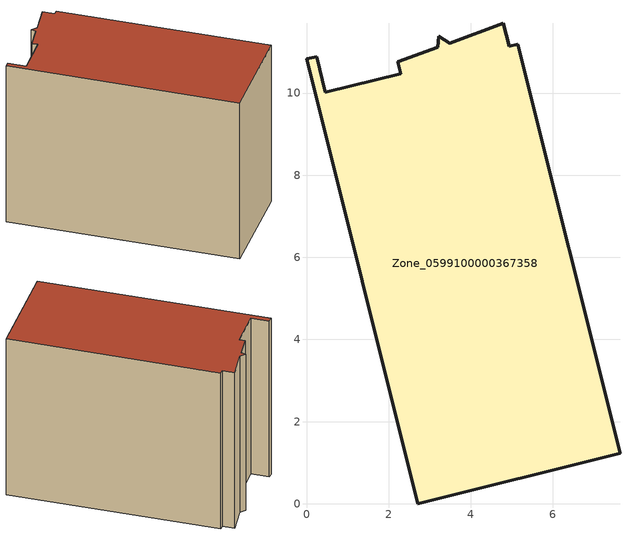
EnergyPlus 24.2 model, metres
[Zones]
Zone_0599100000367358
 floor ground (C_G): 3.48,11.22 4.79,11.7 4.93,11.14 5.15,11.19 7.63,1.23 2.7,0 0,10.83 0.24,10.89 0.46,10.02 2.3,10.48 2.23,10.76 3.19,11.11 3.22,11.38 z0
 wall outside (C_F): 2.7,0 7.63,1.23 5.15,11.19 4.93,11.14 4.79,11.7 3.48,11.22 3.22,11.38 3.19,11.11 2.23,10.76 2.3,10.48 0.46,10.02 0.24,10.89 0,10.83 2.7,0 z0:8.51
 roof outside (C_R): 4.79,11.7 3.48,11.22 3.22,11.38 3.19,11.11 2.23,10.76 2.3,10.48 0.46,10.02 0.24,10.89 0,10.83 2.7,0 7.63,1.23 5.15,11.19 4.93,11.14 z8.51
[BUILDING]
Pand.0599100000367358: North Axis=0; Terrain=City; Loads Convergence Tolerance Value=0.04; Temperature Convergence Tolerance Value=0.4; Solar Distribution=FullExterior; Maximum Number of Warmup Days=25; Minimum Number of Warmup Days=1
[Site:Location]
Rotterdam.The.Hague.AP_ZH_NLD Design_Conditions: Latitude=51.96; Longitude=4.45; Time Zone=1; Elevation=-4.5
[SITE:GROUNDTEMPERATURE:BUILDINGSURFACE]
18, 18, 18, 18, 18, 18, 18, 18, 18, 18, 18, 18
[MATERIAL] Thermal Absorptance=0.9; Solar Absorptance=0.7; Visible Absorptance=0.7
Name | Roughness | Thickness | Conductivity | Density | Specific Heat
G.TI.1992-2005 | MediumSmooth | 0.15 | 0.06 | 540 | 1210
F.TI.1992-2005 | Rough | 0.3 | 0.12 | 1920 | 840
R.TI.1992-2005 | MediumRough | 0.2 | 0.08 | 1500 | 1000
[CONSTRUCTION]
C_G: G.TI.1992-2005
C_F: F.TI.1992-2005
C_R: R.TI.1992-2005
[ZONE]
Zone_0599100000367358: Type=1; Multiplier=1; Ceiling Height=Autocalculate; Volume=Autocalculate; Floor Area=autocalculate; Part of Total Floor Area=Yes
[ZONEINFILTRATION:DESIGNFLOWRATE]
Infil_Zone_0599100000367358: Zone or ZoneList or Space or SpaceList=Zone_0599100000367358; Schedule=AlwaysOn; Design Flow Rate Calculation Method=Flow/Area; Flow Rate per Floor Area=0.0015; Constant Term Coefficient=1; Temperature Term Coefficient=0; Velocity Term Coefficient=0; Velocity Squared Term Coefficient=0
[HVACTEMPLATE:ZONE:IDEALLOADSAIRSYSTEM]
Zone_0599100000367358: Maximum Heating Supply Air Temperature=50; Minimum Cooling Supply Air Temperature=13; Maximum Heating Supply Air Humidity Ratio=0.0156; Minimum Cooling Supply Air Humidity Ratio=0.0077; Heating Limit=NoLimit; Cooling Limit=NoLimit; Dehumidification Control Type=ConstantSensibleHeatRatio; Cooling Sensible Heat Ratio=0.7; Dehumidification Setpoint=60; Humidification Control Type=None; Humidification Setpoint=30; Outdoor Air Method=None; Outdoor Air Flow Rate per Person=0.00944; Outdoor Air Flow Rate per Zone Floor Area=0; Outdoor Air Flow Rate per Zone=0; Demand Controlled Ventilation Type=None; Outdoor Air Economizer Type=NoEconomizer; Heat Recovery Type=None; Sensible Heat Recovery Effectiveness=0.7; Latent Heat Recovery Effectiveness=0.65
[ZONECONTROL:THERMOSTAT]
ThermostatControl_Zone_0599100000367358: Zone or ZoneList=Zone_0599100000367358; Control Type Schedule=DualSetpointControlType; Control 1=Thermostat_Zone_0599100000367358; Temperature Difference Between Cutout And Setpoint=0
[THERMOSTATSETPOINT:DUALSETPOINT]
Thermostat_Zone_0599100000367358: Heating Setpoint Temperature Schedule=HeatingSetpoint_Zone_0599100000367358; Cooling Setpoint Temperature Schedule=CoolingSetpoint_Zone_0599100000367358
[SCHEDULE:COMPACT]
HeatingSetpoint_Zone_0599100000367358: Through: 12/31, For: AllDays, Until: 24:00, 21
CoolingSetpoint_Zone_0599100000367358: Through: 12/31, For: AllDays, Until: 24:00, 24
DualSetpointControlType: Through: 12/31, For: AllDays, Until: 24:00, 4
AlwaysOn: Through: 12/31, For: AllDays, Until: 24:00, 1
